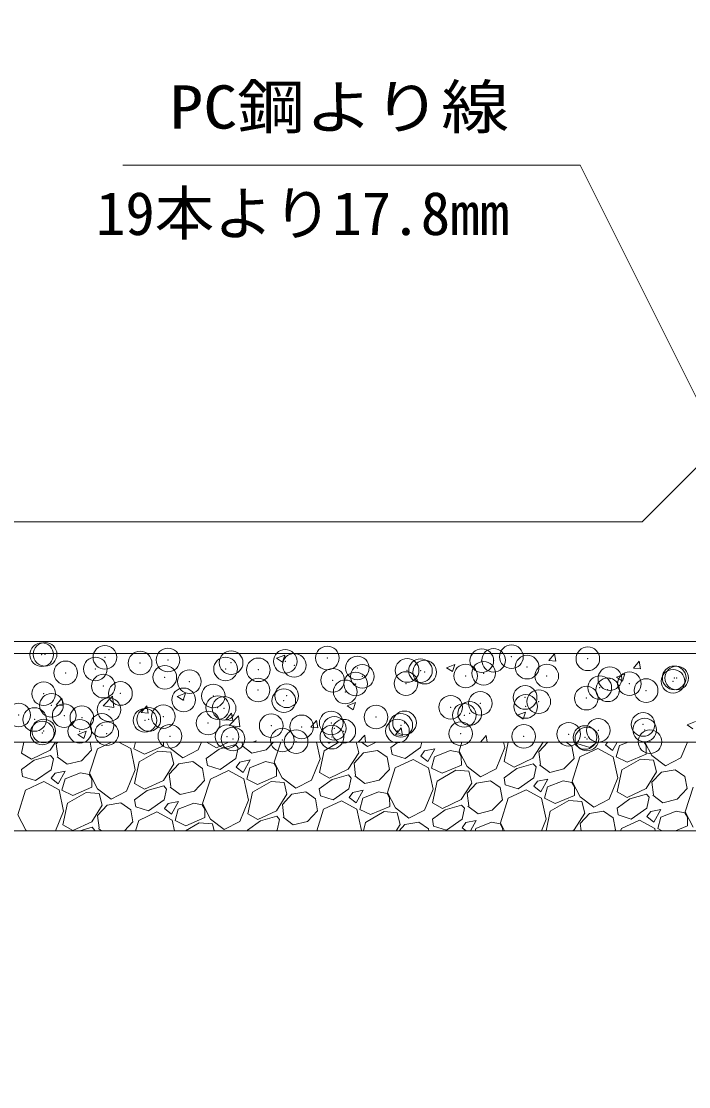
# Model space of a CAD drawing. Units: millimetres at full size; details may follow other scales. Extents: x 37600 to 71200, y -111040 to -87280.
# Drawn here: x 56505 to 57634, y -107386 to -105583 of the extents above; entities that cross this region are included whole.
import ezdxf
from ezdxf.enums import TextEntityAlignment as Align

# ---------------------------------------------------------------- set-up
doc = ezdxf.new("R2010")
doc.units = ezdxf.units.MM
doc.header["$LTSCALE"] = 80.0044
doc.header["$PDMODE"] = 32
doc.header["$PDSIZE"] = 40
for name, color, linetype, lineweight in [('0_2', 4, 'Continuous', 13), ('寸法', 6, 'Continuous', 13), ('ﾊｯﾁﾝｸﾞ', 4, 'Continuous', 9)]:
    doc.layers.add(name, color=color, linetype=linetype, lineweight=lineweight)
doc.styles.add('ＭＳ ゴシック', font='')
doc.styles.get('ＭＳ ゴシック').set_extended_font_data('MS Gothic')

msp = doc.modelspace()

# ---------------------------------------------------------------- linework, layer by layer
at = {"layer": '0_2', "color": 3}
for points in [[(54352, -106633), (57958, -106633), (57958, -104177), (54352, -104177)], [(54755, -106430), (57555, -106430), (57755, -106230), (57755, -104580), (57555, -104380), (54755, -104380), (54555, -104580), (54555, -106230)]]:
    msp.add_lwpolyline(points, close=True, dxfattribs=at)
at = {"layer": '0_2', "color": 7}
for points in [[(57958, -106633), (55805, -106633), (55805, -106653), (57958, -106653)], [(54205, -106653), (54205, -106803), (54455, -106803), (54455, -107386), (55955, -107386), (55955, -106803), (58105, -106803), (58105, -106653), (55805, -106653), (55805, -107236), (54605, -107236), (54605, -106653)], [(55955, -106803), (58105, -106803), (58105, -106953), (55955, -106953)]]:
    msp.add_lwpolyline(points, close=True, dxfattribs=at)
at = {"layer": '寸法'}
msp.add_lwpolyline([(57745, -106417), (57709.22, -106345.45), (57450, -105827), (56676.67, -105827)], dxfattribs=at)
at = {"layer": 'ﾊｯﾁﾝｸﾞ'}
for p, q in [((56936.67, -106661.02), (56950.67, -106655.65)), ((56936.67, -106661.02), (56946.62, -106667.73)), ((56946.62, -106667.73), (56950.67, -106655.65)), ((57258.27, -106653), (57265.48, -106653.63)), ((57265.48, -106653.63), (57265.36, -106653)), ((57396.97, -106665.14), (57406.62, -106653.64)), ((57408.93, -106666.18), (57406.61, -106653.65)), ((57224.09, -106677.04), (57238.1, -106671.66)), ((57224.09, -106677.04), (57234.04, -106683.75)), ((57234.04, -106683.75), (57238.1, -106671.66)), ((57396.97, -106665.14), (57408.93, -106666.18)), ((57540.43, -106677.69), (57550.07, -106666.2)), ((57540.43, -106677.69), (57552.38, -106678.73)), ((57552.38, -106678.73), (57550.07, -106666.2)), ((57511.52, -106693.06), (57525.52, -106687.68)), ((57511.52, -106693.06), (57521.47, -106699.77)), ((57521.47, -106699.77), (57525.52, -106687.68)), ((56564.01, -106740.27), (56573.65, -106728.78)), ((56575.97, -106741.32), (56573.65, -106728.78)), ((56643.39, -106741.48), (56658.96, -106725.24)), ((56661.15, -106744.26), (56658.94, -106725.27)), ((56768.62, -106725.53), (56782.63, -106720.15)), ((56768.62, -106725.53), (56778.57, -106732.24)), ((56778.57, -106732.24), (56782.63, -106720.15)), ((56564.01, -106740.27), (56575.97, -106741.32)), ((56643.36, -106741.5), (56661.15, -106744.26)), ((56707.46, -106752.82), (56717.11, -106741.33)), ((56719.42, -106753.87), (56717.1, -106741.33)), ((57056.05, -106741.54), (57070.05, -106736.17)), ((57056.05, -106741.54), (57066, -106748.25)), ((57066, -106748.25), (57070.05, -106736.17)), ((56707.46, -106752.82), (56719.42, -106753.87)), ((56850.92, -106765.37), (56860.56, -106753.88)), ((56850.92, -106765.37), (56862.87, -106766.42)), ((56856.83, -106774.58), (56872.41, -106758.35)), ((56862.87, -106766.42), (56860.56, -106753.88)), ((56874.6, -106777.37), (56872.39, -106758.37)), ((56994.37, -106777.92), (57004.01, -106766.43)), ((57006.32, -106778.97), (57004.01, -106766.43)), ((57343.48, -106757.56), (57357.48, -106752.19)), ((57343.48, -106757.56), (57353.42, -106764.27)), ((57353.42, -106764.27), (57357.48, -106752.19)), ((57630.9, -106773.58), (57644.91, -106768.2)), ((56600.58, -106790.03), (56614.58, -106784.66)), ((56610.53, -106796.74), (56614.58, -106784.66)), ((56856.81, -106774.61), (56874.6, -106777.37)), ((56994.37, -106777.92), (57006.32, -106778.97)), ((57137.82, -106790.47), (57147.46, -106778.98)), ((57149.77, -106791.52), (57147.46, -106778.98)), ((57630.9, -106773.58), (57640.85, -106780.29)), ((56505.39, -106821.91), (56509.41, -106803)), ((56562.53, -106803), (56553.99, -106816.48)), ((56564.02, -106805.84), (56566.64, -106803)), ((56600.58, -106790.03), (56610.53, -106796.74)), ((56623.63, -106816.69), (56621.13, -106803)), ((56657.31, -106803), (56633.51, -106814.22)), ((56689.95, -106813.97), (56669.81, -106803)), ((56688.2, -106803), (56688.69, -106803.38)), ((56688.69, -106803.38), (56688.9, -106803)), ((56698.01, -106803), (56694.99, -106814.29)), ((56745.5, -106809.38), (56745.39, -106803)), ((56750.45, -106803), (56755.06, -106811.94)), ((56804.22, -106815.89), (56809.51, -106803)), ((56817.88, -106803.15), (56817.91, -106803)), ((56834.77, -106812.8), (56817.88, -106803.15)), ((56855.38, -106803), (56834.77, -106812.8)), ((56879.03, -106808.26), (56878.4, -106803)), ((56895.95, -106803), (56902.01, -106800.68)), ((56901.23, -106803), (56902.01, -106800.68)), ((56919, -106815.9), (56931.29, -106803)), ((56943.61, -106803), (56932.81, -106837.02)), ((57010.24, -106831.12), (57004.13, -106803)), ((57016.95, -106817.55), (57042.14, -106803)), ((57022.57, -106803), (57025.57, -106804.48)), ((57025.57, -106804.48), (57029.04, -106803)), ((57070.99, -106803), (57075.48, -106820.93)), ((57074.78, -106803), (57085.86, -106791.45)), ((57080.5, -106803), (57090.55, -106810.62)), ((57087.18, -106803), (57085.84, -106791.48)), ((57090.55, -106810.62), (57105.32, -106803)), ((57142.54, -106803), (57130.14, -106812.01)), ((57137.82, -106790.47), (57149.77, -106791.52)), ((57182.27, -106803), (57180.33, -106812.13)), ((57250.14, -106803), (57245.3, -106818.27)), ((57281.29, -106803), (57290.91, -106791.53)), ((57293.03, -106803), (57290.91, -106791.53)), ((57322.72, -106812.36), (57320.69, -106803)), ((57321.61, -106835.64), (57328.54, -106803)), ((57387.45, -106803), (57370.21, -106830.21)), ((57380.23, -106819.57), (57395.5, -106803)), ((57426.27, -106803), (57436.11, -106809.95)), ((57444.59, -106805.05), (57444.25, -106803)), ((57466.33, -106811.9), (57444.59, -106805.05)), ((57479.05, -106803), (57466.33, -106811.9)), ((57496.63, -106803), (57493.05, -106807.79)), ((57504.9, -106817.11), (57512.74, -106803)), ((57531.32, -106803), (57516.33, -106808.9)), ((57561.48, -106808.7), (57558.19, -106803)), ((57559.59, -106803), (57571.28, -106825.67)), ((57620.44, -106829.62), (57631.36, -106803)), ((56522.28, -106831.56), (56505.39, -106821.91)), ((56553.99, -106816.48), (56522.28, -106831.56)), ((56566.54, -106827.02), (56564.02, -106805.84)), ((56606.52, -106834.65), (56623.63, -106816.69)), ((56633.51, -106814.22), (56620.33, -106855.78)), ((56697.75, -106849.88), (56689.95, -106813.97)), ((56694.99, -106814.29), (56713.09, -106823.24)), ((56704.46, -106836.3), (56735.98, -106818.1)), ((56713.09, -106823.24), (56745.5, -106809.38)), ((56735.98, -106818.1), (56758.05, -106819.91)), ((56755.06, -106811.94), (56778.06, -106829.38)), ((56758.05, -106819.91), (56763, -106839.69)), ((56778.06, -106829.38), (56804.22, -106815.89)), ((56839.29, -106815.04), (56817.66, -106830.76)), ((56867.04, -106807.1), (56839.29, -106815.04)), ((56871.75, -106812.46), (56867.04, -106807.1)), ((56871.75, -106812.46), (56867.84, -106830.89)), ((56877.82, -106808.96), (56894.89, -106821.74)), ((56894.89, -106821.74), (56919, -106815.9)), ((57009.12, -106854.39), (57016.95, -106817.55)), ((57075.48, -106820.93), (57057.72, -106848.97)), ((57067.75, -106838.33), (57083.65, -106821.07)), ((57083.65, -106821.07), (57107.24, -106817.14)), ((57107.24, -106817.14), (57123.62, -106828.71)), ((57132.11, -106823.81), (57130.14, -106812.01)), ((57180.33, -106812.13), (57153.84, -106830.65)), ((57186.95, -106818), (57180.57, -106826.54)), ((57204.3, -106814.45), (57186.95, -106818)), ((57192.42, -106835.87), (57204.3, -106814.45)), ((57230.19, -106817.29), (57203.84, -106827.65)), ((57244.79, -106820.18), (57230.19, -106817.29)), ((57248.99, -106827.45), (57244.79, -106820.18)), ((57245.3, -106818.27), (57258.79, -106844.43)), ((57307.95, -106848.38), (57322.72, -106812.36)), ((57382.76, -106840.75), (57380.23, -106819.57)), ((57439.84, -106830.42), (57436.11, -106809.95)), ((57480.23, -106813.57), (57449.73, -106827.95)), ((57506.17, -106827.7), (57480.23, -106813.57)), ((57493.05, -106807.79), (57504.9, -106817.11)), ((57516.33, -106808.9), (57511.2, -106828.02)), ((57529.3, -106836.97), (57561.71, -106823.11)), ((57561.71, -106823.11), (57561.48, -106808.7)), ((56526.81, -106833.79), (56505.17, -106849.52)), ((56554.55, -106825.86), (56526.81, -106833.79)), ((56559.27, -106831.22), (56554.55, -106825.86)), ((56559.27, -106831.22), (56555.36, -106849.64)), ((56565.33, -106827.72), (56582.4, -106840.49)), ((56582.4, -106840.49), (56606.52, -106834.65)), ((56696.64, -106873.15), (56704.46, -106836.3)), ((56763, -106839.69), (56745.24, -106867.72)), ((56755.26, -106857.09), (56771.16, -106839.83)), ((56771.16, -106839.83), (56794.76, -106835.9)), ((56794.76, -106835.9), (56811.13, -106847.46)), ((56819.62, -106842.56), (56817.66, -106830.76)), ((56867.84, -106830.89), (56841.36, -106849.41)), ((56874.47, -106836.76), (56868.08, -106845.3)), ((56891.82, -106833.21), (56874.47, -106836.76)), ((56879.93, -106854.62), (56891.82, -106833.21)), ((56917.7, -106836.05), (56891.35, -106846.41)), ((56932.3, -106838.93), (56917.7, -106836.05)), ((56936.5, -106846.21), (56932.3, -106838.93)), ((56932.81, -106837.02), (56946.3, -106863.18)), ((56995.46, -106867.13), (57010.24, -106831.12)), ((57070.27, -106859.51), (57067.75, -106838.33)), ((57127.36, -106849.18), (57123.62, -106828.71)), ((57153.84, -106830.65), (57132.11, -106823.81)), ((57167.74, -106832.33), (57137.24, -106846.7)), ((57193.68, -106846.45), (57167.74, -106832.33)), ((57180.57, -106826.54), (57192.42, -106835.87)), ((57203.84, -106827.65), (57198.72, -106846.78)), ((57249.23, -106841.86), (57248.99, -106827.45)), ((57338.5, -106845.29), (57321.61, -106835.64)), ((57370.21, -106830.21), (57338.5, -106845.29)), ((57370.77, -106839.59), (57343.02, -106847.52)), ((57375.48, -106844.95), (57370.77, -106839.59)), ((57422.73, -106848.39), (57439.84, -106830.42)), ((57449.73, -106827.95), (57436.55, -106869.51)), ((57513.97, -106863.61), (57506.17, -106827.7)), ((57511.2, -106828.02), (57529.3, -106836.97)), ((57520.68, -106850.03), (57552.2, -106831.83)), ((57552.2, -106831.83), (57574.26, -106833.64)), ((57571.28, -106825.67), (57594.28, -106843.11)), ((57574.26, -106833.64), (57579.21, -106853.42)), ((57594.28, -106843.11), (57620.44, -106829.62)), ((56507.13, -106861.32), (56505.17, -106849.52)), ((56555.36, -106849.64), (56528.87, -106868.17)), ((56561.98, -106855.52), (56555.59, -106864.05)), ((56579.33, -106851.97), (56561.98, -106855.52)), ((56567.44, -106873.38), (56579.33, -106851.97)), ((56605.22, -106854.8), (56578.87, -106865.17)), ((56619.82, -106857.69), (56605.22, -106854.8)), ((56624.02, -106864.97), (56619.82, -106857.69)), ((56620.33, -106855.78), (56633.82, -106881.94)), ((56682.98, -106885.89), (56697.75, -106849.88)), ((56757.79, -106878.26), (56755.26, -106857.09)), ((56814.87, -106867.94), (56811.13, -106847.46)), ((56841.36, -106849.41), (56819.62, -106842.56)), ((56855.26, -106851.09), (56824.76, -106865.46)), ((56881.19, -106865.21), (56855.26, -106851.09)), ((56868.08, -106845.3), (56879.93, -106854.62)), ((56891.35, -106846.41), (56886.23, -106865.53)), ((56936.74, -106860.62), (56936.5, -106846.21)), ((57026.01, -106864.04), (57009.12, -106854.39)), ((57057.72, -106848.97), (57026.01, -106864.04)), ((57058.29, -106858.34), (57030.54, -106866.28)), ((57063, -106863.71), (57058.29, -106858.34)), ((57110.25, -106867.14), (57127.36, -106849.18)), ((57137.24, -106846.7), (57124.06, -106888.27)), ((57201.48, -106882.36), (57193.68, -106846.45)), ((57198.72, -106846.78), (57216.82, -106855.73)), ((57208.19, -106868.79), (57239.72, -106850.59)), ((57216.82, -106855.73), (57249.23, -106841.86)), ((57239.72, -106850.59), (57261.78, -106852.4)), ((57258.79, -106844.43), (57281.79, -106861.86)), ((57261.78, -106852.4), (57266.73, -106872.18)), ((57281.79, -106861.86), (57307.95, -106848.38)), ((57343.02, -106847.52), (57321.39, -106863.25)), ((57375.48, -106844.95), (57371.57, -106863.37)), ((57381.55, -106841.45), (57398.62, -106854.22)), ((57398.62, -106854.22), (57422.73, -106848.39)), ((57512.86, -106886.88), (57520.68, -106850.03)), ((57579.21, -106853.42), (57561.45, -106881.46)), ((57571.48, -106870.82), (57587.38, -106853.56)), ((57587.38, -106853.56), (57610.98, -106849.63)), ((57610.98, -106849.63), (57627.35, -106861.19)), ((56528.87, -106868.17), (56507.13, -106861.32)), ((56542.77, -106869.84), (56512.27, -106884.22)), ((56568.71, -106883.97), (56542.77, -106869.84)), ((56555.59, -106864.05), (56567.44, -106873.38)), ((56578.87, -106865.17), (56573.74, -106884.29)), ((56624.25, -106879.38), (56624.02, -106864.97)), ((56713.52, -106882.8), (56696.64, -106873.15)), ((56745.24, -106867.72), (56713.52, -106882.8)), ((56745.8, -106877.1), (56718.05, -106885.04)), ((56750.51, -106882.46), (56745.8, -106877.1)), ((56797.76, -106885.9), (56814.87, -106867.94)), ((56824.76, -106865.46), (56811.57, -106907.02)), ((56888.99, -106901.12), (56881.19, -106865.21)), ((56886.23, -106865.53), (56904.33, -106874.48)), ((56895.71, -106887.55), (56927.23, -106869.35)), ((56904.33, -106874.48), (56936.74, -106860.62)), ((56927.23, -106869.35), (56949.29, -106871.16)), ((56946.3, -106863.18), (56969.3, -106880.62)), ((56949.29, -106871.16), (56954.24, -106890.93)), ((56969.3, -106880.62), (56995.46, -106867.13)), ((57030.54, -106866.28), (57008.9, -106882.01)), ((57063, -106863.71), (57059.09, -106882.13)), ((57069.06, -106860.21), (57086.13, -106872.98)), ((57086.13, -106872.98), (57110.25, -106867.14)), ((57200.37, -106905.64), (57208.19, -106868.79)), ((57266.73, -106872.18), (57248.97, -106900.21)), ((57258.99, -106889.57), (57274.89, -106872.31)), ((57274.89, -106872.31), (57298.49, -106868.39)), ((57298.49, -106868.39), (57314.86, -106879.95)), ((57323.35, -106875.05), (57321.39, -106863.25)), ((57345.09, -106881.9), (57323.35, -106875.05)), ((57371.57, -106863.37), (57345.09, -106881.9)), ((57378.2, -106869.25), (57371.81, -106877.79)), ((57395.55, -106865.7), (57378.2, -106869.25)), ((57383.66, -106887.11), (57395.55, -106865.7)), ((57421.43, -106868.53), (57395.08, -106878.9)), ((57436.03, -106871.42), (57421.43, -106868.53)), ((57440.23, -106878.7), (57436.03, -106871.42)), ((57436.55, -106869.51), (57450.03, -106895.67)), ((57499.19, -106899.62), (57513.97, -106863.61)), ((57574, -106891.99), (57571.48, -106870.82)), ((57631.09, -106881.67), (57627.35, -106861.19)), ((56512.27, -106884.22), (56499.08, -106925.78)), ((56576.51, -106919.88), (56568.71, -106883.97)), ((56573.74, -106884.29), (56591.84, -106893.24)), ((56583.22, -106906.3), (56614.74, -106888.1)), ((56591.84, -106893.24), (56624.25, -106879.38)), ((56614.74, -106888.1), (56636.8, -106889.91)), ((56633.82, -106881.94), (56656.81, -106899.38)), ((56636.8, -106889.91), (56641.75, -106909.69)), ((56656.81, -106899.38), (56682.98, -106885.89)), ((56718.05, -106885.04), (56696.41, -106900.76)), ((56750.51, -106882.46), (56746.6, -106900.89)), ((56756.57, -106878.96), (56773.65, -106891.74)), ((56773.65, -106891.74), (56797.76, -106885.9)), ((56887.88, -106924.39), (56895.7, -106887.55)), ((56954.24, -106890.93), (56936.48, -106918.97)), ((56946.5, -106908.33), (56962.4, -106891.07)), ((56962.4, -106891.07), (56986, -106887.14)), ((56986, -106887.14), (57002.38, -106898.71)), ((57010.86, -106893.81), (57008.9, -106882.01)), ((57032.6, -106900.65), (57010.86, -106893.81)), ((57059.09, -106882.13), (57032.6, -106900.65)), ((57065.71, -106888), (57059.32, -106896.54)), ((57083.06, -106884.45), (57065.71, -106888)), ((57071.17, -106905.87), (57083.06, -106884.45)), ((57108.95, -106887.29), (57082.6, -106897.65)), ((57123.55, -106890.18), (57108.95, -106887.29)), ((57127.75, -106897.45), (57123.55, -106890.18)), ((57124.06, -106888.27), (57137.55, -106914.43)), ((57186.71, -106918.38), (57201.48, -106882.36)), ((57261.52, -106910.75), (57258.99, -106889.57)), ((57318.6, -106900.42), (57314.86, -106879.95)), ((57358.99, -106883.57), (57328.49, -106897.95)), ((57384.92, -106897.7), (57358.99, -106883.57)), ((57371.81, -106877.79), (57383.66, -106887.11)), ((57395.08, -106878.9), (57389.96, -106898.02)), ((57408.06, -106906.97), (57440.47, -106893.11)), ((57440.47, -106893.11), (57440.23, -106878.7)), ((57529.74, -106896.53), (57512.86, -106886.88)), ((57561.45, -106881.46), (57529.74, -106896.53)), ((57562.02, -106890.83), (57534.27, -106898.77)), ((57566.73, -106896.19), (57562.02, -106890.83)), ((57572.79, -106892.69), (57589.87, -106905.47)), ((57613.98, -106899.63), (57631.09, -106881.67)), ((57640.97, -106879.19), (57627.79, -106920.75)), ((56575.39, -106943.15), (56583.22, -106906.3)), ((56641.75, -106909.69), (56623.99, -106937.72)), ((56634.02, -106927.09), (56649.92, -106909.83)), ((56649.92, -106909.83), (56673.51, -106905.9)), ((56673.51, -106905.9), (56689.89, -106917.46)), ((56698.38, -106912.56), (56696.41, -106900.76)), ((56720.11, -106919.41), (56698.38, -106912.56)), ((56746.6, -106900.89), (56720.11, -106919.41)), ((56753.22, -106906.76), (56746.84, -106915.3)), ((56770.57, -106903.21), (56753.22, -106906.76)), ((56758.69, -106924.62), (56770.57, -106903.21)), ((56796.46, -106906.05), (56770.11, -106916.41)), ((56811.06, -106908.93), (56796.46, -106906.05)), ((56815.26, -106916.21), (56811.06, -106908.93)), ((56811.57, -106907.02), (56825.06, -106933.18)), ((56874.22, -106937.13), (56888.99, -106901.12)), ((56949.03, -106929.51), (56946.5, -106908.33)), ((57006.11, -106919.18), (57002.38, -106898.71)), ((57046.5, -106902.33), (57016, -106916.7)), ((57072.44, -106916.45), (57046.5, -106902.33)), ((57059.32, -106896.54), (57071.17, -106905.87)), ((57082.6, -106897.65), (57077.47, -106916.78)), ((57095.57, -106925.73), (57127.98, -106911.86)), ((57127.98, -106911.86), (57127.75, -106897.45)), ((57217.26, -106915.29), (57200.37, -106905.64)), ((57248.97, -106900.21), (57217.26, -106915.29)), ((57249.53, -106909.59), (57221.78, -106917.52)), ((57254.24, -106914.95), (57249.53, -106909.59)), ((57260.3, -106911.45), (57277.38, -106924.22)), ((57301.49, -106918.39), (57318.6, -106900.42)), ((57328.49, -106897.95), (57315.3, -106939.51)), ((57392.72, -106933.61), (57384.92, -106897.7)), ((57389.96, -106898.02), (57408.06, -106906.97)), ((57399.44, -106920.03), (57430.96, -106901.83)), ((57430.96, -106901.83), (57453.02, -106903.64)), ((57450.03, -106895.67), (57473.03, -106913.11)), ((57453.02, -106903.64), (57457.97, -106923.42)), ((57473.03, -106913.11), (57499.19, -106899.62)), ((57534.27, -106898.77), (57512.63, -106914.49)), ((57566.73, -106896.19), (57562.82, -106914.62)), ((57589.87, -106905.47), (57613.98, -106899.63)), ((56499.08, -106925.78), (56512.57, -106951.94)), ((56562.92, -106953), (56576.51, -106919.88)), ((56636.54, -106948.26), (56634.02, -106927.09)), ((56693.63, -106937.94), (56689.89, -106917.46)), ((56734.01, -106921.09), (56703.51, -106935.46)), ((56759.95, -106935.21), (56734.01, -106921.09)), ((56746.84, -106915.3), (56758.69, -106924.62)), ((56770.11, -106916.41), (56764.99, -106935.53)), ((56783.09, -106944.48), (56815.5, -106930.62)), ((56815.5, -106930.62), (56815.26, -106916.21)), ((56904.77, -106934.04), (56887.88, -106924.39)), ((56936.48, -106918.97), (56904.77, -106934.04)), ((56937.04, -106928.34), (56909.29, -106936.28)), ((56941.75, -106933.71), (56937.04, -106928.34)), ((56947.82, -106930.21), (56964.89, -106942.98)), ((56989, -106937.14), (57006.11, -106919.18)), ((57016, -106916.7), (57004.49, -106953)), ((57080.24, -106952.36), (57072.44, -106916.45)), ((57077.47, -106916.78), (57095.57, -106925.73)), ((57086.95, -106938.79), (57118.47, -106920.59)), ((57118.47, -106920.59), (57140.53, -106922.4)), ((57137.55, -106914.43), (57160.55, -106931.86)), ((57140.53, -106922.4), (57145.48, -106942.18)), ((57160.55, -106931.86), (57186.71, -106918.38)), ((57221.78, -106917.52), (57200.14, -106933.25)), ((57254.24, -106914.95), (57250.33, -106933.37)), ((57277.38, -106924.22), (57301.49, -106918.39)), ((57392.44, -106953), (57399.44, -106920.03)), ((57457.97, -106923.42), (57440.21, -106951.46)), ((57450.23, -106940.82), (57466.13, -106923.56)), ((57466.13, -106923.56), (57489.73, -106919.63)), ((57489.73, -106919.63), (57506.11, -106931.19)), ((57509.84, -106951.67), (57506.11, -106931.19)), ((57514.59, -106926.29), (57512.63, -106914.49)), ((57536.33, -106933.14), (57514.59, -106926.29)), ((57562.82, -106914.62), (57536.33, -106933.14)), ((57569.44, -106920.49), (57563.05, -106929.03)), ((57563.05, -106929.03), (57574.9, -106938.35)), ((57586.79, -106916.94), (57569.44, -106920.49)), ((57574.9, -106938.35), (57586.79, -106916.94)), ((57586.33, -106930.14), (57581.2, -106949.26)), ((57612.68, -106919.78), (57586.33, -106930.14)), ((57627.28, -106922.66), (57612.68, -106919.78)), ((57631.48, -106929.94), (57627.28, -106922.66)), ((57627.79, -106920.75), (57641.28, -106946.91)), ((57631.71, -106944.35), (57631.48, -106929.94)), ((56592.28, -106952.8), (56575.39, -106943.15)), ((56623.99, -106937.72), (56592.28, -106952.8)), ((56624.55, -106947.1), (56603.93, -106953)), ((56629.27, -106952.46), (56624.55, -106947.1)), ((56635.33, -106948.96), (56640.73, -106953)), ((56679.28, -106953), (56693.63, -106937.94)), ((56703.51, -106935.46), (56697.95, -106953)), ((56763.81, -106953), (56759.95, -106935.21)), ((56764.99, -106935.53), (56783.09, -106944.48)), ((56782.33, -106953), (56805.98, -106939.35)), ((56805.98, -106939.35), (56828.05, -106941.16)), ((56825.06, -106933.18), (56848.06, -106950.62)), ((56828.05, -106941.16), (56831.01, -106953)), ((56848.06, -106950.62), (56874.22, -106937.13)), ((56909.29, -106936.28), (56887.66, -106952.01)), ((56941.75, -106933.71), (56937.84, -106952.13)), ((56964.89, -106942.98), (56989, -106937.14)), ((57083.93, -106953), (57086.95, -106938.79)), ((57145.48, -106942.18), (57138.63, -106953)), ((57143.8, -106953), (57153.65, -106942.31)), ((57153.65, -106942.31), (57177.24, -106938.39)), ((57177.24, -106938.39), (57193.62, -106949.95)), ((57202.11, -106945.05), (57200.14, -106933.25)), ((57223.84, -106951.9), (57202.11, -106945.05)), ((57250.33, -106933.37), (57223.84, -106951.9)), ((57256.95, -106939.25), (57250.57, -106947.79)), ((57250.57, -106947.79), (57257.19, -106953)), ((57274.3, -106935.7), (57256.95, -106939.25)), ((57264.7, -106953), (57274.3, -106935.7)), ((57273.84, -106948.9), (57272.74, -106953)), ((57300.19, -106938.53), (57273.84, -106948.9)), ((57314.79, -106941.42), (57300.19, -106938.53)), ((57318.99, -106948.7), (57314.79, -106941.42)), ((57315.3, -106939.51), (57322.26, -106953)), ((57319.06, -106953), (57318.99, -106948.7)), ((57384.77, -106953), (57392.72, -106933.61)), ((57451.69, -106953), (57450.23, -106940.82)), ((57519.73, -106949.19), (57518.52, -106953)), ((57550.23, -106934.82), (57519.73, -106949.19)), ((57576.17, -106948.94), (57550.23, -106934.82)), ((57577.05, -106953), (57576.17, -106948.94)), ((57581.2, -106949.26), (57588.76, -106953)), ((57611.49, -106953), (57631.71, -106944.35)), ((56512.57, -106951.94), (56513.97, -106953)), ((56629.27, -106952.46), (56629.15, -106953)), ((56887.82, -106953), (56887.66, -106952.01)), ((56937.84, -106952.13), (56936.6, -106953)), ((57079.98, -106953), (57080.24, -106952.36)), ((57194.18, -106953), (57193.62, -106949.95)), ((57440.21, -106951.46), (57436.96, -106953)), ((57508.57, -106953), (57509.84, -106951.67))]:
    msp.add_line(p, q, dxfattribs=at)
for p in [(56539.48, -106654.98), (56545.15, -106654.48), (56646.24, -106659.49), (57022.49, -106660.64), (57333.83, -106658.53), (57463.05, -106661.99), (56630.07, -106679.22), (56705.81, -106669.25), (56753.01, -106664), (56850.31, -106679.18), (56859.77, -106668.51), (56905.86, -106680.66), (56951.33, -106666.37), (56966.54, -106673.02), (57073.3, -106677.53), (57283.76, -106665.12), (57303.69, -106664.51), (57360.36, -106676.08), (56580, -106685.82), (56747.62, -106693.26), (57031.63, -106698.31), (57081.7, -106691.72), (57157.45, -106681.75), (57180.06, -106682.05), (57187.05, -106684.53), (57256.48, -106691.07), (57286.83, -106686.56), (57393.59, -106691.07), (57500.36, -106695.58), (57609.08, -106694.25), (57613.35, -106694.46), (56643.74, -106708.25), (56789.22, -106700.68), (56905.32, -106714.94), (57070.42, -106704.55), (57155.46, -106703.87), (57483.27, -106710.81), (57496.71, -106714.48), (57533.34, -106704.22), (57561.64, -106715.77), (57607.12, -106700.09), (56542.72, -106721.06), (56672.58, -106720.7), (56779.51, -106731.51), (56829.58, -106724.91), (56948.9, -106732.95), (56953.78, -106724.57), (57052.77, -106717.96), (57356.96, -106727.44), (57380.07, -106734.5), (57460.62, -106728.57), (56555.95, -106740.72), (56653.2, -106748.13), (56837.14, -106744.6), (56847.88, -106745.76), (57231.14, -106744), (57281.21, -106737.41), (57357.93, -106742.65), (56500.53, -106757.18), (56527.39, -106764.7), (56577.45, -106758.11), (56607.29, -106761.69), (56714.06, -106766.2), (56720.51, -106764.62), (56745.19, -106759.84), (56820.82, -106770.71), (57029.09, -106770.6), (57104.83, -106760.63), (57153.03, -106770.45), (57254.05, -106757.65), (57263.44, -106754.52), (56540.29, -106787.64), (56542.7, -106784.04), (56603.87, -106784.64), (56641.31, -106774.83), (56649.46, -106788.55), (56927.59, -106775.22), (56979.02, -106777.19), (57034.35, -106779.73), (57050.34, -106784.54), (57141.12, -106784.24), (57146.8, -106774.54), (57247.88, -106788.76), (57480.72, -106783.1), (57556.47, -106773.13), (57559.21, -106782.35), (56756.23, -106793.07), (56852.71, -106793.82), (56862.99, -106797.58), (56946.47, -106799.53), (56969.76, -106802.09), (57030.16, -106794.57), (57354.65, -106793.27), (57430.66, -106789.69), (57458.18, -106795.15), (57461.41, -106797.78), (57568.18, -106802.29)]:
    msp.add_point(p, dxfattribs=at)

# ---------------------------------------------------------------- texts
at = {"layer": '寸法', "style": 'ＭＳ ゴシック', "width": 1.15}
msp.add_text('PC鋼より線', height=73.31, dxfattribs=at).set_placement((57330, -105787), align=Align.BOTTOM_RIGHT)
at = {"layer": '寸法', "color": 3, "style": 'ＭＳ ゴシック'}
msp.add_text('19本より17.8mm', height=73.31, dxfattribs=at).set_placement((57330, -105967), align=Align.BOTTOM_RIGHT)

doc.saveas('drawing.dxf')
